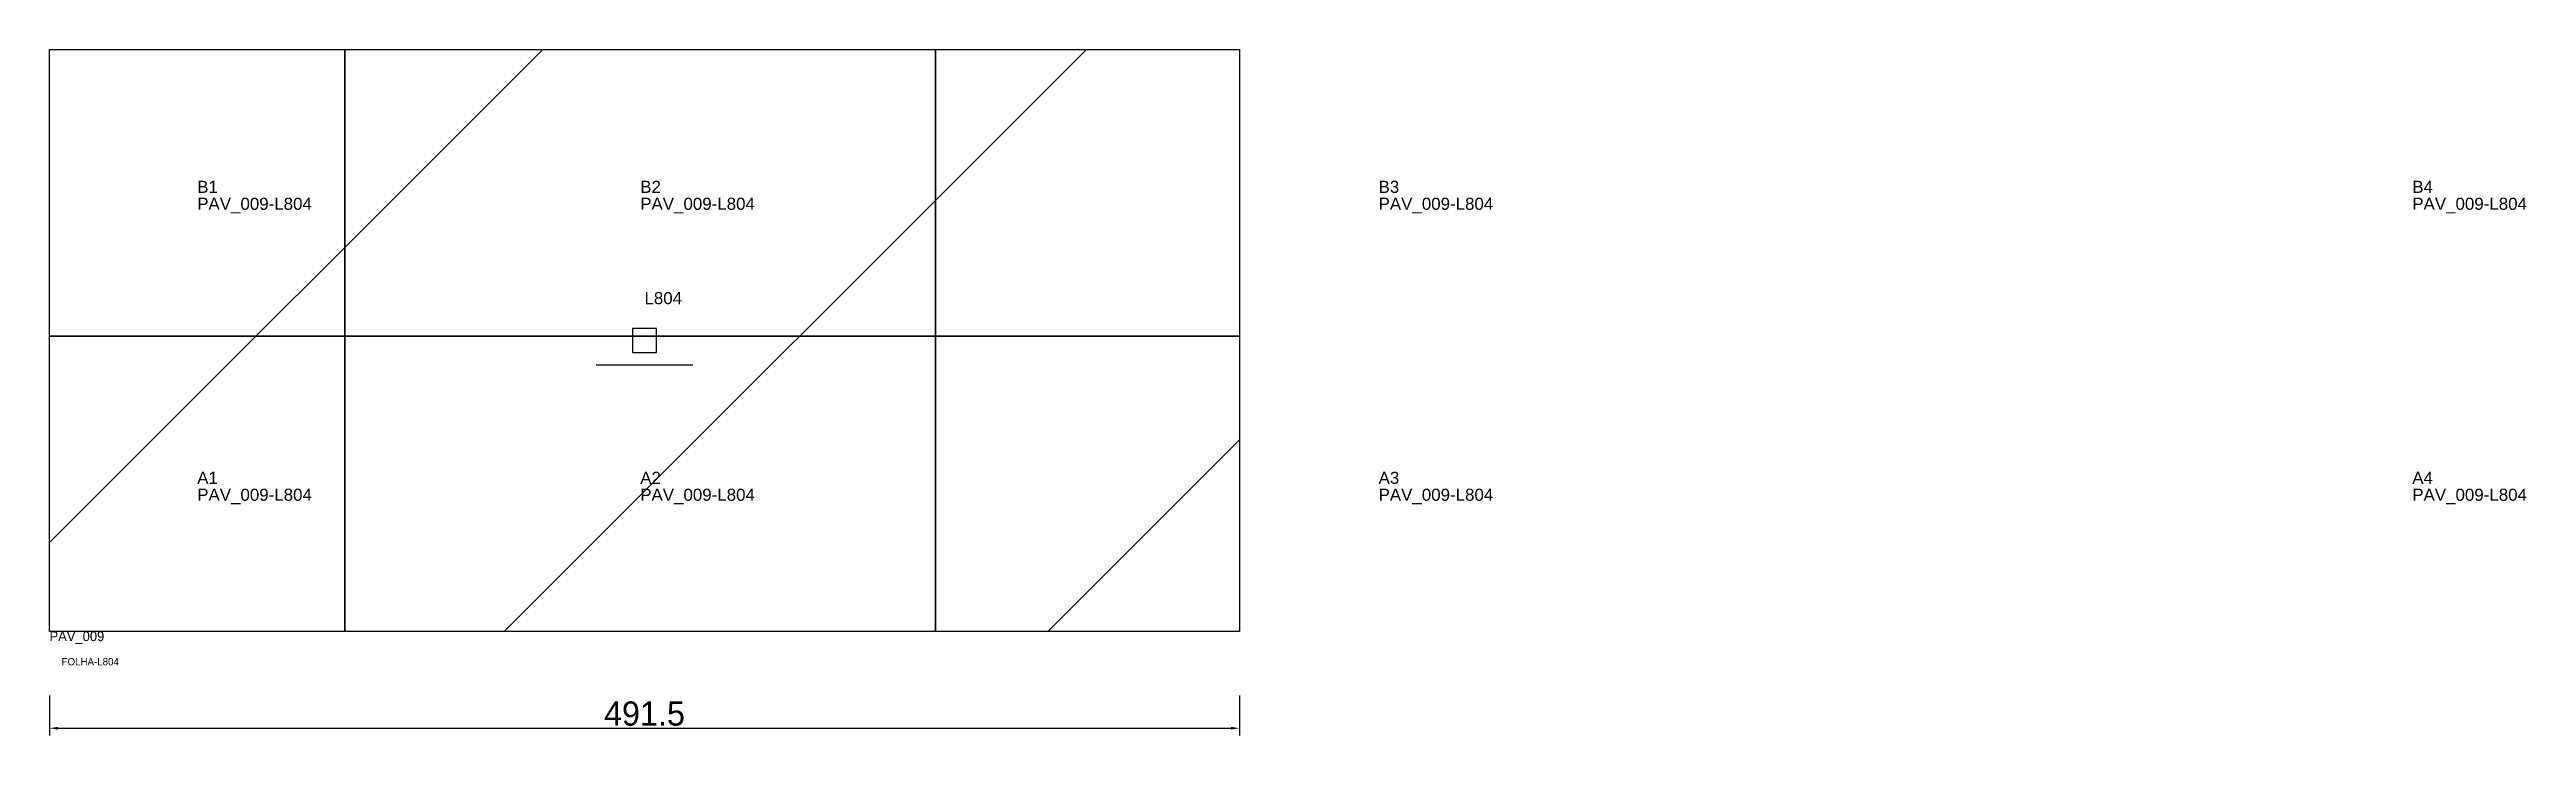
# Model space of a CAD drawing. Header units: metres. Extents: x 222 to 1245, y -82 to 202.
import ezdxf

# ---------------------------------------------------------------- set-up
doc = ezdxf.new("R2010")
doc.units = ezdxf.units.M
for name, color, linetype in [('3', 3, 'CONTINUOUS'), ('AUX00', 7, 'CONTINUOUS'), ('COTA', 241, 'CONTINUOUS'), ('FOLHA', 255, 'CONTINUOUS'), ('Hachura', 251, 'CONTINUOUS'), ('NOMENCLATURA', 7, 'CONTINUOUS'), ('Nível', 160, 'CONTINUOUS'), ('Painéis', 200, 'CONTINUOUS'), ('Pilares', 5, 'CONTINUOUS'), ('SARR_2.2x7', 40, 'CONTINUOUS')]:
    doc.layers.add(name, color=color, linetype=linetype)
doc.styles.add('ARIAL', font='Arial.ttf')
doc.styles.add('STR_STANDARD', font='arial.ttf')
doc.dimstyles.new('EZ DXF', dxfattribs={"dimtxt": 10, "dimasz": 3.5, "dimexe": 3, "dimexo": 1.5, "dimgap": 1, "dimtad": 1, "dimdec": 1, "dimdsep": 46, "dimcen": 2.5, "dimazin": 3, "dimtfac": 1, "dimtmove": 0, "dimatfit": 3})

msp = doc.modelspace()

# ---------------------------------------------------------------- hatches: boundary and pattern name
at = {"layer": 'Hachura'}
h = msp.add_hatch(dxfattribs=at)
h.set_pattern_fill('ANSI31', scale=50)
h.paths.add_polyline_path([(222.2, -28), (222.2, 201.5), (713.7, 201.5), (713.7, -39), (224.7, -39), (222.2, -39)])
h = msp.add_hatch(dxfattribs=at)
h.set_pattern_fill('ANSI31', scale=50)
h.paths.add_polyline_path([(222.2, -28), (222.2, 201.5), (713.7, 201.5), (713.7, -39), (224.7, -39), (222.2, -39)])

# ---------------------------------------------------------------- linework, layer by layer
at = {"layer": '3'}
for points in [[(344.2, -39), (344.2, 201.5)], [(344.2, -39), (344.2, 201.5)], [(588.2, -39), (588.2, 201.5)], [(588.2, -39), (588.2, 201.5)], [(222.2, 83), (713.7, 83)], [(222.2, 83), (713.7, 83)]]:
    msp.add_lwpolyline(points, close=True, dxfattribs=at)
at = {"layer": 'Painéis', "color": 200}
for p, q in [((222.2, -28), (222.2, 201.5)), ((222.2, 201.5), (713.7, 201.5)), ((222.2, -28), (222.2, 201.5)), ((222.2, 201.5), (713.7, 201.5)), ((713.7, 201.5), (713.7, -39)), ((713.7, 201.5), (713.7, -39)), ((222.2, -39), (222.2, -28)), ((222.2, -39), (222.2, -28)), ((224.7, -39), (222.2, -39)), ((224.7, -39), (222.2, -39)), ((713.7, -39), (224.7, -39)), ((713.7, -39), (224.7, -39))]:
    msp.add_line(p, q, dxfattribs=at)
at = {"layer": 'Pilares'}
msp.add_lwpolyline([(462.95, 76.25), (472.95, 76.25), (472.95, 86.25), (462.95, 86.25)], close=True, dxfattribs=at)
msp.add_lwpolyline([(462.95, 76.25), (472.95, 76.25), (472.95, 86.25), (462.95, 86.25)], close=True, dxfattribs=at)
at = {"layer": 'SARR_2.2x7'}
msp.add_line((447.95, 71.25), (487.95, 71.25), dxfattribs=at)
msp.add_line((447.95, 71.25), (487.95, 71.25), dxfattribs=at)

# ---------------------------------------------------------------- texts
at = {"layer": '3', "style": 'STR_STANDARD'}
for s, p in [('B1', (283.2, 142.25)), ('B1', (283.2, 142.25)), ('B2', (466.2, 142.25)), ('B2', (466.2, 142.25)), ('B3', (771.2, 142.25)), ('B3', (771.2, 142.25)), ('B4', (1198.2, 142.25)), ('B4', (1198.2, 142.25)), ('A1', (283.2, 22)), ('A1', (283.2, 22)), ('A2', (466.2, 22)), ('A2', (466.2, 22)), ('A3', (771.2, 22)), ('A3', (771.2, 22)), ('A4', (1198.2, 22)), ('A4', (1198.2, 22))]:
    msp.add_text(s, height=5, dxfattribs=at).set_placement(p)
at = {"layer": 'AUX00', "style": 'STR_STANDARD'}
for p in [(283.2, 135.25), (283.2, 135.25), (466.2, 135.25), (466.2, 135.25), (771.2, 135.25), (771.2, 135.25), (1198.2, 135.25), (1198.2, 135.25), (283.2, 15), (283.2, 15), (466.2, 15), (466.2, 15), (771.2, 15), (771.2, 15), (1198.2, 15), (1198.2, 15)]:
    msp.add_text('PAV_009-L804', height=5, dxfattribs=at).set_placement(p)
at = {"layer": 'FOLHA'}
msp.add_text('FOLHA-L804', height=3, dxfattribs=at).set_placement((227.2, -53))
msp.add_text('FOLHA-L804', height=3, dxfattribs=at).set_placement((227.2, -53))
at = {"layer": 'NOMENCLATURA', "insert": (467.95, 101.25), "char_height": 5, "attachment_point": 1, "style": 'ARIAL'}
msp.add_mtext('L804', dxfattribs=at)
msp.add_mtext('L804', dxfattribs=at)
at = {"layer": 'Nível'}
msp.add_text('PAV_009', height=4, dxfattribs=at).set_placement((222.2, -43))
msp.add_text('PAV_009', height=4, dxfattribs=at).set_placement((222.2, -43))

# ---------------------------------------------------------------- dimensions: what is measured, and where the dimension line sits
at = {"layer": 'COTA'}
msp.add_linear_dim(base=(222.2, -79), p1=(222.2, -64), p2=(713.7, -64), dimstyle='EZ DXF', dxfattribs=at).render()
msp.add_linear_dim(base=(222.2, -79), p1=(222.2, -64), p2=(713.7, -64), dimstyle='EZ DXF', dxfattribs=at).render()

doc.saveas('drawing.dxf')
